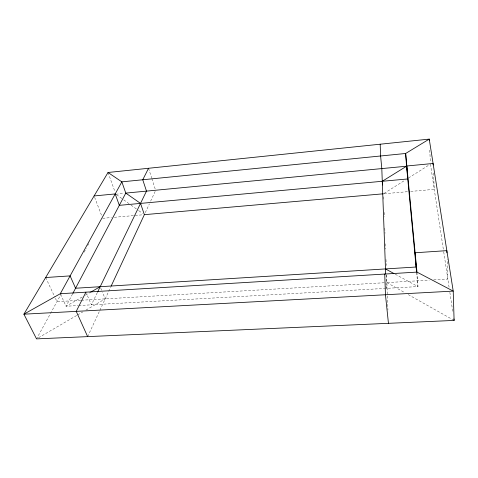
<?xml version="1.0" encoding="UTF-8"?>
<svg xmlns="http://www.w3.org/2000/svg" width="478" height="478" viewBox="0 0 478 478"><rect width="100%" height="100%" fill="white"/><g stroke="black" fill="none" stroke-linecap="round" stroke-linejoin="round"><path stroke-width="0.36" stroke-dasharray="2.39 1.79" d="M87.653 336.626L99.567 310.999M99.878 310.324L110.848 286.74M145.3 212.65L149.375 203.891M150.624 201.196L155.326 191.092M97.249 292.745L91.4 304.821L86.506 293.504M72.513 294.024L66.066 306.237L77.986 305.573M61.614 293.181L36.555 338.884L76.976 315.319M84.104 252.169L86.243 248.261M87.671 245.656L89.816 241.749M384.097 193.399L405.392 179.949M408.523 177.971L429.19 164.916M77.621 314.948L82.754 311.955M85.962 310.085L105.208 298.864L102.412 292.106M82.156 297.023L66.066 306.237L60.598 294.382M85.371 295.183L89.876 292.602M115.873 194.223L123.975 193.447M102.668 218.309L111.446 217.544M114.367 217.287L142.898 214.795M384.21 193.727L407.764 191.672M410.71 191.415L434.263 189.36L433.486 172.349M80.722 300.274L56.972 301.648L54.462 296.288M81.463 300.232L385.393 282.683M386.075 274.683L386.881 282.594L429.256 280.15M433.719 279.887L447.844 279.074L447.145 259.387M78.733 305.532L385.459 288.401M385.985 286.214L386.206 288.359L417.957 286.585L417.019 272.824M395.234 274.223L417.957 286.585L416.655 272.813M386.881 282.594L404.98 292.781M408.212 294.597L452.809 319.692M116.483 194.654L123.145 199.44M123.754 199.876L130.422 204.662M131.026 205.098L138.297 210.32M138.907 210.756L142.54 213.367M45.667 277.527L54.145 295.619M100.739 288.055L102.137 291.431M94.626 197.306L101.886 216.277M108.034 172.486L115.114 192.12M148.55 168.28L151.651 177.965M151.873 178.658L155.416 189.724M430.445 164.121L443.614 251.129M443.727 251.864L449.069 287.194M449.852 292.363L452.869 312.301M429.77 150.152L430.373 162.651M383.589 196.775L383.732 200.509M384.187 212.447L384.36 216.928M384.79 228.12L384.993 233.342M385.393 243.792L385.591 249.014M385.991 259.458L386.224 265.433M386.594 275.131L387.365 295.183M387.395 295.924L387.933 309.995M385.997 282.6L386.206 288.359"/><path stroke-width="0.72" d="M111.159 286.065L144.362 214.67L140.538 203.401L125.786 193.1L121.842 181.855L108.034 172.486L23.9 314.183L36.555 338.884L454.1 320.421L453.216 291.108L429.238 139.116L108.034 172.486M97.578 292.076L146.489 191.116L142.749 179.764L148.55 168.28M85.932 292.172L76.229 311.369L87.653 336.626M72.853 293.384L125.786 193.1L406.551 166.219L405.643 153.48L429.238 139.116L429.31 140.586M60.3 293.725L121.842 181.855L405.643 153.48L416.971 272.101L453.216 291.108L23.9 314.183L60.3 293.725L416.971 272.101M90.521 292.231L100.177 286.704M94.106 195.95L115.198 193.931L119.321 205.343L407.758 178.951L406.838 165.986L433.08 163.476L433.146 164.952M144.362 214.67L383.47 193.793M45.667 277.527L70.111 275.89L75.566 288.24L416.105 267.017L415.125 252.766L446.834 250.639L446.912 252.826M385.489 268.923L393.932 273.518M453.879 318.945L454.1 320.421M388.447 323.325L385.459 294.753L384.73 274.055M382.621 184.962L382.269 181.281L406.551 166.219L416.583 272.09M385.674 273.966L381.803 168.591L380.602 155.983L380.189 144.213"/></g></svg>
